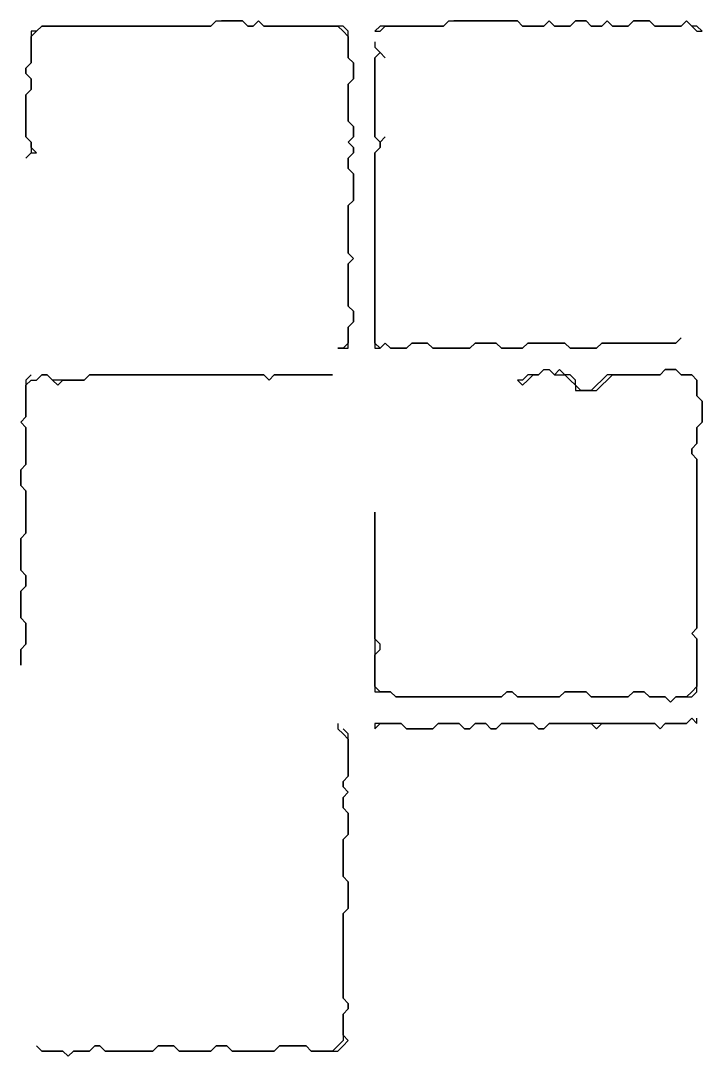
# Model space of a CAD drawing. Header units: metres. Extents: x 0 to 600, y 0 to 400.
# Drawn here: x 219.05 to 238.24, y 122.17 to 151.34 of the extents above; entities that cross this region are included whole.
import ezdxf

# ---------------------------------------------------------------- set-up
doc = ezdxf.new("R2010")
doc.units = ezdxf.units.M

msp = doc.modelspace()

# ---------------------------------------------------------------- linework, layer by layer
for points in [[(224.554, 151.339), (224.405, 151.19), (224.256, 151.19), (224.107, 151.19), (223.958, 151.19), (223.81, 151.19), (223.661, 151.19), (223.512, 151.19), (223.363, 151.19), (223.214, 151.19), (223.065, 151.19), (222.917, 151.19), (222.768, 151.19), (222.619, 151.19), (222.47, 151.19), (222.321, 151.19), (222.173, 151.19), (222.024, 151.19), (221.875, 151.19), (221.726, 151.19), (221.577, 151.19), (221.429, 151.19), (221.28, 151.19), (221.131, 151.19), (220.982, 151.19), (220.833, 151.19), (220.685, 151.19), (220.536, 151.19), (220.387, 151.19), (220.238, 151.19), (220.089, 151.19), (219.94, 151.19), (219.792, 151.19), (219.643, 151.19), (219.494, 151.042), (219.345, 151.042), (219.345, 150.893), (219.345, 150.744), (219.345, 150.595), (219.345, 150.446), (219.345, 150.298), (219.345, 150.149), (219.196, 150), (219.196, 149.851), (219.345, 149.702), (219.345, 149.554), (219.345, 149.405), (219.196, 149.256), (219.196, 149.107), (219.196, 148.958), (219.196, 148.81), (219.196, 148.661), (219.196, 148.512), (219.196, 148.363), (219.196, 148.214), (219.196, 148.065), (219.345, 147.917), (219.345, 147.768), (219.345, 147.619), (219.196, 147.47), (219.345, 147.619), (219.494, 147.619), (219.345, 147.768), (219.345, 147.917), (219.196, 148.065), (219.196, 148.214), (219.196, 148.363), (219.196, 148.512), (219.196, 148.661), (219.196, 148.81), (219.196, 148.958), (219.196, 149.107), (219.196, 149.256), (219.345, 149.405), (219.345, 149.554), (219.345, 149.702), (219.196, 149.851), (219.196, 150), (219.345, 150.149), (219.345, 150.298), (219.345, 150.446), (219.345, 150.595), (219.345, 150.744), (219.345, 150.893), (219.494, 151.042), (219.643, 151.19), (219.792, 151.19), (219.94, 151.19), (220.089, 151.19), (220.238, 151.19), (220.387, 151.19), (220.536, 151.19), (220.685, 151.19), (220.833, 151.19), (220.982, 151.19), (221.131, 151.19), (221.28, 151.19), (221.429, 151.19), (221.577, 151.19), (221.726, 151.19), (221.875, 151.19), (222.024, 151.19), (222.173, 151.19), (222.321, 151.19), (222.47, 151.19), (222.619, 151.19), (222.768, 151.19), (222.917, 151.19), (223.065, 151.19), (223.214, 151.19), (223.363, 151.19), (223.512, 151.19), (223.661, 151.19), (223.81, 151.19), (223.958, 151.19), (224.107, 151.19), (224.256, 151.19), (224.405, 151.19), (224.554, 151.339), (224.702, 151.339), (224.851, 151.339), (225, 151.339), (225.149, 151.339), (225.298, 151.339), (225.446, 151.19), (225.595, 151.19), (225.744, 151.339), (225.893, 151.19), (226.042, 151.19), (226.19, 151.19), (226.339, 151.19), (226.488, 151.19), (226.637, 151.19), (226.786, 151.19), (226.935, 151.19), (227.083, 151.19), (227.232, 151.19), (227.381, 151.19), (227.53, 151.19), (227.679, 151.19), (227.827, 151.19), (227.976, 151.19), (228.125, 151.042), (228.274, 150.893), (228.274, 150.744), (228.274, 150.595), (228.274, 150.446), (228.274, 150.298), (228.423, 150.149), (228.423, 150), (228.423, 149.851), (228.423, 149.702), (228.274, 149.554), (228.274, 149.405), (228.274, 149.256), (228.274, 149.107), (228.274, 148.958), (228.274, 148.81), (228.274, 148.661), (228.274, 148.512), (228.423, 148.363), (228.423, 148.214), (228.423, 148.065), (228.274, 147.917), (228.423, 147.768), (228.423, 147.619), (228.274, 147.47), (228.274, 147.321), (228.274, 147.173), (228.423, 147.024), (228.423, 146.875), (228.423, 146.726), (228.423, 146.577), (228.423, 146.429), (228.423, 146.28), (228.274, 146.131), (228.274, 145.982), (228.274, 145.833), (228.274, 145.685), (228.274, 145.536), (228.274, 145.387), (228.274, 145.238), (228.274, 145.089), (228.274, 144.94), (228.274, 144.792), (228.423, 144.643), (228.274, 144.494), (228.274, 144.345), (228.274, 144.196), (228.274, 144.048), (228.274, 143.899), (228.274, 143.75), (228.274, 143.601), (228.274, 143.452), (228.274, 143.304), (228.423, 143.155), (228.423, 143.006), (228.423, 142.857), (228.274, 142.708), (228.274, 142.56), (228.274, 142.411), (228.274, 142.262), (228.125, 142.113), (227.976, 142.113), (228.125, 142.113), (228.274, 142.113), (228.274, 142.262), (228.274, 142.411), (228.274, 142.56), (228.274, 142.708), (228.423, 142.857), (228.423, 143.006), (228.423, 143.155), (228.274, 143.304), (228.274, 143.452), (228.274, 143.601), (228.274, 143.75), (228.274, 143.899), (228.274, 144.048), (228.274, 144.196), (228.274, 144.345), (228.274, 144.494), (228.423, 144.643), (228.274, 144.792), (228.274, 144.94), (228.274, 145.089), (228.274, 145.238), (228.274, 145.387), (228.274, 145.536), (228.274, 145.685), (228.274, 145.833), (228.274, 145.982), (228.274, 146.131), (228.423, 146.28), (228.423, 146.429), (228.423, 146.577), (228.423, 146.726), (228.423, 146.875), (228.423, 147.024), (228.274, 147.173), (228.274, 147.321), (228.274, 147.47), (228.423, 147.619), (228.423, 147.768), (228.274, 147.917), (228.423, 148.065), (228.423, 148.214), (228.423, 148.363), (228.274, 148.512), (228.274, 148.661), (228.274, 148.81), (228.274, 148.958), (228.274, 149.107), (228.274, 149.256), (228.274, 149.405), (228.274, 149.554), (228.423, 149.702), (228.423, 149.851), (228.423, 150), (228.423, 150.149), (228.274, 150.298), (228.274, 150.446), (228.274, 150.595), (228.274, 150.744), (228.274, 150.893), (228.274, 151.042), (228.125, 151.19), (227.976, 151.19), (227.827, 151.19), (227.679, 151.19), (227.53, 151.19), (227.381, 151.19), (227.232, 151.19), (227.083, 151.19), (226.935, 151.19), (226.786, 151.19), (226.637, 151.19), (226.488, 151.19), (226.339, 151.19), (226.19, 151.19), (226.042, 151.19), (225.893, 151.19), (225.744, 151.339), (225.595, 151.19), (225.446, 151.19), (225.298, 151.339), (225.149, 151.339), (225, 151.339), (224.851, 151.339), (224.702, 151.339)], [(231.101, 151.339), (230.952, 151.19), (230.804, 151.19), (230.655, 151.19), (230.506, 151.19), (230.357, 151.19), (230.208, 151.19), (230.06, 151.19), (229.911, 151.19), (229.762, 151.19), (229.613, 151.19), (229.464, 151.19), (229.315, 151.19), (229.167, 151.19), (229.018, 151.042), (229.167, 151.042), (229.315, 151.19), (229.464, 151.19), (229.613, 151.19), (229.762, 151.19), (229.911, 151.19), (230.06, 151.19), (230.208, 151.19), (230.357, 151.19), (230.506, 151.19), (230.655, 151.19), (230.804, 151.19), (230.952, 151.19), (231.101, 151.339), (231.25, 151.339), (231.399, 151.339), (231.548, 151.339), (231.696, 151.339), (231.845, 151.339), (231.994, 151.339), (232.143, 151.339), (232.292, 151.339), (232.44, 151.339), (232.589, 151.339), (232.738, 151.339), (232.887, 151.339), (233.036, 151.339), (233.185, 151.19), (233.333, 151.19), (233.482, 151.19), (233.631, 151.19), (233.78, 151.19), (233.929, 151.339), (234.077, 151.19), (234.226, 151.19), (234.375, 151.19), (234.524, 151.19), (234.673, 151.339), (234.821, 151.339), (234.97, 151.339), (235.119, 151.19), (235.268, 151.19), (235.417, 151.19), (235.565, 151.339), (235.714, 151.19), (235.863, 151.19), (236.012, 151.19), (236.161, 151.19), (236.31, 151.339), (236.458, 151.339), (236.607, 151.339), (236.756, 151.339), (236.905, 151.19), (237.054, 151.19), (237.202, 151.19), (237.351, 151.19), (237.5, 151.19), (237.649, 151.19), (237.798, 151.339), (237.946, 151.19), (238.095, 151.042), (238.244, 151.042), (238.095, 151.19), (237.946, 151.19), (237.798, 151.339), (237.649, 151.19), (237.5, 151.19), (237.351, 151.19), (237.202, 151.19), (237.054, 151.19), (236.905, 151.19), (236.756, 151.339), (236.607, 151.339), (236.458, 151.339), (236.31, 151.339), (236.161, 151.19), (236.012, 151.19), (235.863, 151.19), (235.714, 151.19), (235.565, 151.339), (235.417, 151.19), (235.268, 151.19), (235.119, 151.19), (234.97, 151.339), (234.821, 151.339), (234.673, 151.339), (234.524, 151.19), (234.375, 151.19), (234.226, 151.19), (234.077, 151.19), (233.929, 151.339), (233.78, 151.19), (233.631, 151.19), (233.482, 151.19), (233.333, 151.19), (233.185, 151.19), (233.036, 151.339), (232.887, 151.339), (232.738, 151.339), (232.589, 151.339), (232.44, 151.339), (232.292, 151.339), (232.143, 151.339), (231.994, 151.339), (231.845, 151.339), (231.696, 151.339), (231.548, 151.339), (231.399, 151.339), (231.25, 151.339)], [(229.018, 150.744), (229.018, 150.595), (229.167, 150.446), (229.018, 150.298), (229.018, 150.149), (229.018, 150), (229.018, 149.851), (229.018, 149.702), (229.018, 149.554), (229.018, 149.405), (229.018, 149.256), (229.018, 149.107), (229.018, 148.958), (229.018, 148.81), (229.018, 148.661), (229.018, 148.512), (229.018, 148.363), (229.018, 148.214), (229.018, 148.065), (229.167, 147.917), (229.167, 147.768), (229.018, 147.619), (229.018, 147.47), (229.018, 147.321), (229.018, 147.173), (229.018, 147.024), (229.018, 146.875), (229.018, 146.726), (229.018, 146.577), (229.018, 146.429), (229.018, 146.28), (229.018, 146.131), (229.018, 145.982), (229.018, 145.833), (229.018, 145.685), (229.018, 145.536), (229.018, 145.387), (229.018, 145.238), (229.018, 145.089), (229.018, 144.94), (229.018, 144.792), (229.018, 144.643), (229.018, 144.494), (229.018, 144.345), (229.018, 144.196), (229.018, 144.048), (229.018, 143.899), (229.018, 143.75), (229.018, 143.601), (229.018, 143.452), (229.018, 143.304), (229.018, 143.155), (229.018, 143.006), (229.018, 142.857), (229.018, 142.708), (229.018, 142.56), (229.018, 142.411), (229.018, 142.262), (229.018, 142.113), (229.167, 142.113), (229.315, 142.262), (229.464, 142.113), (229.613, 142.113), (229.762, 142.113), (229.911, 142.113), (230.06, 142.262), (230.208, 142.262), (230.357, 142.262), (230.506, 142.262), (230.655, 142.113), (230.804, 142.113), (230.952, 142.113), (231.101, 142.113), (231.25, 142.113), (231.399, 142.113), (231.548, 142.113), (231.696, 142.113), (231.845, 142.262), (231.994, 142.262), (232.143, 142.262), (232.292, 142.262), (232.44, 142.262), (232.589, 142.113), (232.738, 142.113), (232.887, 142.113), (233.036, 142.113), (233.185, 142.113), (233.333, 142.262), (233.482, 142.262), (233.631, 142.262), (233.78, 142.262), (233.929, 142.262), (234.077, 142.262), (234.226, 142.262), (234.375, 142.262), (234.524, 142.113), (234.673, 142.113), (234.821, 142.113), (234.97, 142.113), (235.119, 142.113), (235.268, 142.113), (235.417, 142.262), (235.565, 142.262), (235.714, 142.262), (235.863, 142.262), (236.012, 142.262), (236.161, 142.262), (236.31, 142.262), (236.458, 142.262), (236.607, 142.262), (236.756, 142.262), (236.905, 142.262), (237.054, 142.262), (237.202, 142.262), (237.351, 142.262), (237.5, 142.262), (237.649, 142.411), (237.5, 142.262), (237.351, 142.262), (237.202, 142.262), (237.054, 142.262), (236.905, 142.262), (236.756, 142.262), (236.607, 142.262), (236.458, 142.262), (236.31, 142.262), (236.161, 142.262), (236.012, 142.262), (235.863, 142.262), (235.714, 142.262), (235.565, 142.262), (235.417, 142.262), (235.268, 142.113), (235.119, 142.113), (234.97, 142.113), (234.821, 142.113), (234.673, 142.113), (234.524, 142.113), (234.375, 142.262), (234.226, 142.262), (234.077, 142.262), (233.929, 142.262), (233.78, 142.262), (233.631, 142.262), (233.482, 142.262), (233.333, 142.262), (233.185, 142.113), (233.036, 142.113), (232.887, 142.113), (232.738, 142.113), (232.589, 142.113), (232.44, 142.262), (232.292, 142.262), (232.143, 142.262), (231.994, 142.262), (231.845, 142.262), (231.696, 142.113), (231.548, 142.113), (231.399, 142.113), (231.25, 142.113), (231.101, 142.113), (230.952, 142.113), (230.804, 142.113), (230.655, 142.113), (230.506, 142.262), (230.357, 142.262), (230.208, 142.262), (230.06, 142.262), (229.911, 142.113), (229.762, 142.113), (229.613, 142.113), (229.464, 142.113), (229.315, 142.262), (229.167, 142.113), (229.018, 142.262), (229.018, 142.411), (229.018, 142.56), (229.018, 142.708), (229.018, 142.857), (229.018, 143.006), (229.018, 143.155), (229.018, 143.304), (229.018, 143.452), (229.018, 143.601), (229.018, 143.75), (229.018, 143.899), (229.018, 144.048), (229.018, 144.196), (229.018, 144.345), (229.018, 144.494), (229.018, 144.643), (229.018, 144.792), (229.018, 144.94), (229.018, 145.089), (229.018, 145.238), (229.018, 145.387), (229.018, 145.536), (229.018, 145.685), (229.018, 145.833), (229.018, 145.982), (229.018, 146.131), (229.018, 146.28), (229.018, 146.429), (229.018, 146.577), (229.018, 146.726), (229.018, 146.875), (229.018, 147.024), (229.018, 147.173), (229.018, 147.321), (229.018, 147.47), (229.018, 147.619), (229.167, 147.768), (229.167, 147.917), (229.315, 148.065), (229.167, 147.917), (229.018, 148.065), (229.018, 148.214), (229.018, 148.363), (229.018, 148.512), (229.018, 148.661), (229.018, 148.81), (229.018, 148.958), (229.018, 149.107), (229.018, 149.256), (229.018, 149.405), (229.018, 149.554), (229.018, 149.702), (229.018, 149.851), (229.018, 150), (229.018, 150.149), (229.018, 150.298), (229.167, 150.446), (229.315, 150.298), (229.167, 150.446), (229.018, 150.595)], [(233.78, 141.518), (233.631, 141.369), (233.482, 141.369), (233.333, 141.369), (233.185, 141.22), (233.036, 141.22), (233.185, 141.071), (233.333, 141.22), (233.482, 141.369), (233.631, 141.369), (233.78, 141.518), (233.929, 141.518), (234.077, 141.369), (234.226, 141.369), (234.375, 141.369), (234.524, 141.22), (234.673, 141.071), (234.673, 140.923), (234.821, 140.923), (234.97, 140.923), (235.119, 140.923), (235.268, 140.923), (235.417, 141.071), (235.565, 141.22), (235.714, 141.369), (235.863, 141.369), (236.012, 141.369), (236.161, 141.369), (236.31, 141.369), (236.458, 141.369), (236.607, 141.369), (236.756, 141.369), (236.905, 141.369), (237.054, 141.369), (237.202, 141.518), (237.351, 141.518), (237.5, 141.518), (237.649, 141.369), (237.798, 141.369), (237.946, 141.369), (238.095, 141.22), (238.095, 141.071), (238.095, 140.923), (238.095, 140.774), (238.244, 140.625), (238.244, 140.476), (238.244, 140.327), (238.244, 140.179), (238.244, 140.03), (238.095, 139.881), (238.095, 139.732), (238.095, 139.583), (238.095, 139.435), (237.946, 139.286), (237.946, 139.137), (238.095, 138.988), (238.095, 138.839), (238.095, 138.69), (238.095, 138.542), (238.095, 138.393), (238.095, 138.244), (238.095, 138.095), (238.095, 137.946), (238.095, 137.798), (238.095, 137.649), (238.095, 137.5), (238.095, 137.351), (238.095, 137.202), (238.095, 137.054), (238.095, 136.905), (238.095, 136.756), (238.095, 136.607), (238.095, 136.458), (238.095, 136.31), (238.095, 136.161), (238.095, 136.012), (238.095, 135.863), (238.095, 135.714), (238.095, 135.565), (238.095, 135.417), (238.095, 135.268), (238.095, 135.119), (238.095, 134.97), (238.095, 134.821), (238.095, 134.673), (238.095, 134.524), (238.095, 134.375), (238.095, 134.226), (237.946, 134.077), (238.095, 133.929), (238.095, 133.78), (238.095, 133.631), (238.095, 133.482), (238.095, 133.333), (238.095, 133.185), (238.095, 133.036), (238.095, 132.887), (238.095, 132.738), (238.095, 132.589), (237.946, 132.44), (237.798, 132.292), (237.649, 132.292), (237.5, 132.292), (237.351, 132.143), (237.202, 132.292), (237.054, 132.292), (236.905, 132.292), (236.756, 132.292), (236.607, 132.44), (236.458, 132.44), (236.31, 132.44), (236.161, 132.292), (236.012, 132.292), (235.863, 132.292), (235.714, 132.292), (235.565, 132.292), (235.417, 132.292), (235.268, 132.292), (235.119, 132.292), (234.97, 132.44), (234.821, 132.44), (234.673, 132.44), (234.524, 132.44), (234.375, 132.44), (234.226, 132.292), (234.077, 132.292), (233.929, 132.292), (233.78, 132.292), (233.631, 132.292), (233.482, 132.292), (233.333, 132.292), (233.185, 132.292), (233.036, 132.292), (232.887, 132.44), (232.738, 132.44), (232.589, 132.292), (232.44, 132.292), (232.292, 132.292), (232.143, 132.292), (231.994, 132.292), (231.845, 132.292), (231.696, 132.292), (231.548, 132.292), (231.399, 132.292), (231.25, 132.292), (231.101, 132.292), (230.952, 132.292), (230.804, 132.292), (230.655, 132.292), (230.506, 132.292), (230.357, 132.292), (230.208, 132.292), (230.06, 132.292), (229.911, 132.292), (229.762, 132.292), (229.613, 132.292), (229.464, 132.44), (229.315, 132.44), (229.167, 132.44), (229.018, 132.589), (229.018, 132.738), (229.018, 132.887), (229.018, 133.036), (229.018, 133.185), (229.018, 133.333), (229.018, 133.482), (229.167, 133.631), (229.167, 133.78), (229.018, 133.929), (229.018, 134.077), (229.018, 134.226), (229.018, 134.375), (229.018, 134.524), (229.018, 134.673), (229.018, 134.821), (229.018, 134.97), (229.018, 135.119), (229.018, 135.268), (229.018, 135.417), (229.018, 135.565), (229.018, 135.714), (229.018, 135.863), (229.018, 136.012), (229.018, 136.161), (229.018, 136.31), (229.018, 136.458), (229.018, 136.607), (229.018, 136.756), (229.018, 136.905), (229.018, 137.054), (229.018, 137.202), (229.018, 137.351), (229.018, 137.5), (229.018, 137.351), (229.018, 137.202), (229.018, 137.054), (229.018, 136.905), (229.018, 136.756), (229.018, 136.607), (229.018, 136.458), (229.018, 136.31), (229.018, 136.161), (229.018, 136.012), (229.018, 135.863), (229.018, 135.714), (229.018, 135.565), (229.018, 135.417), (229.018, 135.268), (229.018, 135.119), (229.018, 134.97), (229.018, 134.821), (229.018, 134.673), (229.018, 134.524), (229.018, 134.375), (229.018, 134.226), (229.018, 134.077), (229.018, 133.929), (229.018, 133.78), (229.018, 133.631), (229.018, 133.482), (229.018, 133.333), (229.018, 133.185), (229.018, 133.036), (229.018, 132.887), (229.018, 132.738), (229.018, 132.589), (229.018, 132.44), (229.167, 132.44), (229.315, 132.44), (229.464, 132.44), (229.613, 132.292), (229.762, 132.292), (229.911, 132.292), (230.06, 132.292), (230.208, 132.292), (230.357, 132.292), (230.506, 132.292), (230.655, 132.292), (230.804, 132.292), (230.952, 132.292), (231.101, 132.292), (231.25, 132.292), (231.399, 132.292), (231.548, 132.292), (231.696, 132.292), (231.845, 132.292), (231.994, 132.292), (232.143, 132.292), (232.292, 132.292), (232.44, 132.292), (232.589, 132.292), (232.738, 132.44), (232.887, 132.44), (233.036, 132.292), (233.185, 132.292), (233.333, 132.292), (233.482, 132.292), (233.631, 132.292), (233.78, 132.292), (233.929, 132.292), (234.077, 132.292), (234.226, 132.292), (234.375, 132.44), (234.524, 132.44), (234.673, 132.44), (234.821, 132.44), (234.97, 132.44), (235.119, 132.292), (235.268, 132.292), (235.417, 132.292), (235.565, 132.292), (235.714, 132.292), (235.863, 132.292), (236.012, 132.292), (236.161, 132.292), (236.31, 132.44), (236.458, 132.44), (236.607, 132.44), (236.756, 132.292), (236.905, 132.292), (237.054, 132.292), (237.202, 132.292), (237.351, 132.143), (237.5, 132.292), (237.649, 132.292), (237.798, 132.292), (237.946, 132.292), (238.095, 132.44), (238.095, 132.589), (238.095, 132.738), (238.095, 132.887), (238.095, 133.036), (238.095, 133.185), (238.095, 133.333), (238.095, 133.482), (238.095, 133.631), (238.095, 133.78), (238.095, 133.929), (237.946, 134.077), (238.095, 134.226), (238.095, 134.375), (238.095, 134.524), (238.095, 134.673), (238.095, 134.821), (238.095, 134.97), (238.095, 135.119), (238.095, 135.268), (238.095, 135.417), (238.095, 135.565), (238.095, 135.714), (238.095, 135.863), (238.095, 136.012), (238.095, 136.161), (238.095, 136.31), (238.095, 136.458), (238.095, 136.607), (238.095, 136.756), (238.095, 136.905), (238.095, 137.054), (238.095, 137.202), (238.095, 137.351), (238.095, 137.5), (238.095, 137.649), (238.095, 137.798), (238.095, 137.946), (238.095, 138.095), (238.095, 138.244), (238.095, 138.393), (238.095, 138.542), (238.095, 138.69), (238.095, 138.839), (238.095, 138.988), (237.946, 139.137), (237.946, 139.286), (238.095, 139.435), (238.095, 139.583), (238.095, 139.732), (238.095, 139.881), (238.244, 140.03), (238.244, 140.179), (238.244, 140.327), (238.244, 140.476), (238.244, 140.625), (238.095, 140.774), (238.095, 140.923), (238.095, 141.071), (238.095, 141.22), (237.946, 141.369), (237.798, 141.369), (237.649, 141.369), (237.5, 141.518), (237.351, 141.518), (237.202, 141.518), (237.054, 141.369), (236.905, 141.369), (236.756, 141.369), (236.607, 141.369), (236.458, 141.369), (236.31, 141.369), (236.161, 141.369), (236.012, 141.369), (235.863, 141.369), (235.714, 141.369), (235.565, 141.369), (235.417, 141.22), (235.268, 141.071), (235.119, 140.923), (234.97, 140.923), (234.821, 140.923), (234.673, 141.071), (234.673, 141.22), (234.524, 141.369), (234.375, 141.369), (234.226, 141.518), (234.077, 141.369), (233.929, 141.518)], [(219.345, 141.369), (219.196, 141.22), (219.196, 141.071), (219.196, 140.923), (219.196, 140.774), (219.196, 140.625), (219.196, 140.476), (219.196, 140.327), (219.196, 140.179), (219.048, 140.03), (219.196, 139.881), (219.196, 139.732), (219.196, 139.583), (219.196, 139.435), (219.196, 139.286), (219.196, 139.137), (219.196, 138.988), (219.196, 138.839), (219.048, 138.69), (219.048, 138.542), (219.048, 138.393), (219.048, 138.244), (219.196, 138.095), (219.196, 137.946), (219.196, 137.798), (219.196, 137.649), (219.196, 137.5), (219.196, 137.351), (219.196, 137.202), (219.196, 137.054), (219.196, 136.905), (219.048, 136.756), (219.048, 136.607), (219.048, 136.458), (219.048, 136.31), (219.048, 136.161), (219.048, 136.012), (219.048, 135.863), (219.196, 135.714), (219.196, 135.565), (219.196, 135.417), (219.048, 135.268), (219.048, 135.119), (219.048, 134.97), (219.048, 134.821), (219.048, 134.673), (219.048, 134.524), (219.196, 134.375), (219.196, 134.226), (219.196, 134.077), (219.196, 133.929), (219.196, 133.78), (219.048, 133.631), (219.048, 133.482), (219.048, 133.333), (219.048, 133.185), (219.048, 133.333), (219.048, 133.482), (219.048, 133.631), (219.196, 133.78), (219.196, 133.929), (219.196, 134.077), (219.196, 134.226), (219.196, 134.375), (219.048, 134.524), (219.048, 134.673), (219.048, 134.821), (219.048, 134.97), (219.048, 135.119), (219.048, 135.268), (219.196, 135.417), (219.196, 135.565), (219.196, 135.714), (219.048, 135.863), (219.048, 136.012), (219.048, 136.161), (219.048, 136.31), (219.048, 136.458), (219.048, 136.607), (219.048, 136.756), (219.196, 136.905), (219.196, 137.054), (219.196, 137.202), (219.196, 137.351), (219.196, 137.5), (219.196, 137.649), (219.196, 137.798), (219.196, 137.946), (219.196, 138.095), (219.048, 138.244), (219.048, 138.393), (219.048, 138.542), (219.048, 138.69), (219.196, 138.839), (219.196, 138.988), (219.196, 139.137), (219.196, 139.286), (219.196, 139.435), (219.196, 139.583), (219.196, 139.732), (219.196, 139.881), (219.048, 140.03), (219.196, 140.179), (219.196, 140.327), (219.196, 140.476), (219.196, 140.625), (219.196, 140.774), (219.196, 140.923), (219.196, 141.071), (219.345, 141.22), (219.494, 141.22), (219.643, 141.369), (219.792, 141.369), (219.94, 141.22), (220.089, 141.071), (220.238, 141.22), (220.387, 141.22), (220.536, 141.22), (220.685, 141.22), (220.833, 141.22), (220.982, 141.369), (221.131, 141.369), (221.28, 141.369), (221.429, 141.369), (221.577, 141.369), (221.726, 141.369), (221.875, 141.369), (222.024, 141.369), (222.173, 141.369), (222.321, 141.369), (222.47, 141.369), (222.619, 141.369), (222.768, 141.369), (222.917, 141.369), (223.065, 141.369), (223.214, 141.369), (223.363, 141.369), (223.512, 141.369), (223.661, 141.369), (223.81, 141.369), (223.958, 141.369), (224.107, 141.369), (224.256, 141.369), (224.405, 141.369), (224.554, 141.369), (224.702, 141.369), (224.851, 141.369), (225, 141.369), (225.149, 141.369), (225.298, 141.369), (225.446, 141.369), (225.595, 141.369), (225.744, 141.369), (225.893, 141.369), (226.042, 141.22), (226.19, 141.369), (226.339, 141.369), (226.488, 141.369), (226.637, 141.369), (226.786, 141.369), (226.935, 141.369), (227.083, 141.369), (227.232, 141.369), (227.381, 141.369), (227.53, 141.369), (227.679, 141.369), (227.827, 141.369), (227.679, 141.369), (227.53, 141.369), (227.381, 141.369), (227.232, 141.369), (227.083, 141.369), (226.935, 141.369), (226.786, 141.369), (226.637, 141.369), (226.488, 141.369), (226.339, 141.369), (226.19, 141.369), (226.042, 141.22), (225.893, 141.369), (225.744, 141.369), (225.595, 141.369), (225.446, 141.369), (225.298, 141.369), (225.149, 141.369), (225, 141.369), (224.851, 141.369), (224.702, 141.369), (224.554, 141.369), (224.405, 141.369), (224.256, 141.369), (224.107, 141.369), (223.958, 141.369), (223.81, 141.369), (223.661, 141.369), (223.512, 141.369), (223.363, 141.369), (223.214, 141.369), (223.065, 141.369), (222.917, 141.369), (222.768, 141.369), (222.619, 141.369), (222.47, 141.369), (222.321, 141.369), (222.173, 141.369), (222.024, 141.369), (221.875, 141.369), (221.726, 141.369), (221.577, 141.369), (221.429, 141.369), (221.28, 141.369), (221.131, 141.369), (220.982, 141.369), (220.833, 141.22), (220.685, 141.22), (220.536, 141.22), (220.387, 141.22), (220.238, 141.22), (220.089, 141.22), (219.94, 141.22), (219.792, 141.369), (219.643, 141.369), (219.494, 141.22)], [(227.976, 131.548), (227.976, 131.399), (228.125, 131.25), (228.274, 131.101), (228.274, 130.952), (228.274, 130.804), (228.274, 130.655), (228.274, 130.506), (228.274, 130.357), (228.274, 130.208), (228.274, 130.06), (228.125, 129.911), (228.125, 129.762), (228.274, 129.613), (228.125, 129.464), (228.125, 129.315), (228.125, 129.167), (228.274, 129.018), (228.274, 128.869), (228.274, 128.72), (228.274, 128.571), (228.274, 128.423), (228.125, 128.274), (228.125, 128.125), (228.125, 127.976), (228.125, 127.827), (228.125, 127.679), (228.125, 127.53), (228.125, 127.381), (228.125, 127.232), (228.274, 127.083), (228.274, 126.935), (228.274, 126.786), (228.274, 126.637), (228.274, 126.488), (228.274, 126.339), (228.125, 126.19), (228.125, 126.042), (228.125, 125.893), (228.125, 125.744), (228.125, 125.595), (228.125, 125.446), (228.125, 125.298), (228.125, 125.149), (228.125, 125), (228.125, 124.851), (228.125, 124.702), (228.125, 124.554), (228.125, 124.405), (228.125, 124.256), (228.125, 124.107), (228.125, 123.958), (228.125, 123.81), (228.274, 123.661), (228.274, 123.512), (228.125, 123.363), (228.125, 123.214), (228.125, 123.065), (228.125, 122.917), (228.125, 122.768), (228.125, 122.619), (227.976, 122.47), (227.827, 122.321), (227.679, 122.321), (227.53, 122.321), (227.381, 122.321), (227.232, 122.321), (227.083, 122.47), (226.935, 122.47), (226.786, 122.47), (226.637, 122.47), (226.488, 122.47), (226.339, 122.47), (226.19, 122.321), (226.042, 122.321), (225.893, 122.321), (225.744, 122.321), (225.595, 122.321), (225.446, 122.321), (225.298, 122.321), (225.149, 122.321), (225, 122.321), (224.851, 122.47), (224.702, 122.47), (224.554, 122.47), (224.405, 122.321), (224.256, 122.321), (224.107, 122.321), (223.958, 122.321), (223.81, 122.321), (223.661, 122.321), (223.512, 122.321), (223.363, 122.47), (223.214, 122.47), (223.065, 122.47), (222.917, 122.47), (222.768, 122.321), (222.619, 122.321), (222.47, 122.321), (222.321, 122.321), (222.173, 122.321), (222.024, 122.321), (221.875, 122.321), (221.726, 122.321), (221.577, 122.321), (221.429, 122.321), (221.28, 122.47), (221.131, 122.47), (220.982, 122.321), (220.833, 122.321), (220.685, 122.321), (220.536, 122.321), (220.387, 122.173), (220.238, 122.321), (220.089, 122.321), (219.94, 122.321), (219.792, 122.321), (219.643, 122.321), (219.494, 122.47), (219.643, 122.321), (219.792, 122.321), (219.94, 122.321), (220.089, 122.321), (220.238, 122.321), (220.387, 122.173), (220.536, 122.321), (220.685, 122.321), (220.833, 122.321), (220.982, 122.321), (221.131, 122.47), (221.28, 122.47), (221.429, 122.321), (221.577, 122.321), (221.726, 122.321), (221.875, 122.321), (222.024, 122.321), (222.173, 122.321), (222.321, 122.321), (222.47, 122.321), (222.619, 122.321), (222.768, 122.321), (222.917, 122.47), (223.065, 122.47), (223.214, 122.47), (223.363, 122.47), (223.512, 122.321), (223.661, 122.321), (223.81, 122.321), (223.958, 122.321), (224.107, 122.321), (224.256, 122.321), (224.405, 122.321), (224.554, 122.47), (224.702, 122.47), (224.851, 122.47), (225, 122.321), (225.149, 122.321), (225.298, 122.321), (225.446, 122.321), (225.595, 122.321), (225.744, 122.321), (225.893, 122.321), (226.042, 122.321), (226.19, 122.321), (226.339, 122.47), (226.488, 122.47), (226.637, 122.47), (226.786, 122.47), (226.935, 122.47), (227.083, 122.47), (227.232, 122.321), (227.381, 122.321), (227.53, 122.321), (227.679, 122.321), (227.827, 122.321), (227.976, 122.321), (228.125, 122.47), (228.274, 122.619), (228.125, 122.768), (228.125, 122.917), (228.125, 123.065), (228.125, 123.214), (228.125, 123.363), (228.274, 123.512), (228.274, 123.661), (228.125, 123.81), (228.125, 123.958), (228.125, 124.107), (228.125, 124.256), (228.125, 124.405), (228.125, 124.554), (228.125, 124.702), (228.125, 124.851), (228.125, 125), (228.125, 125.149), (228.125, 125.298), (228.125, 125.446), (228.125, 125.595), (228.125, 125.744), (228.125, 125.893), (228.125, 126.042), (228.125, 126.19), (228.274, 126.339), (228.274, 126.488), (228.274, 126.637), (228.274, 126.786), (228.274, 126.935), (228.274, 127.083), (228.125, 127.232), (228.125, 127.381), (228.125, 127.53), (228.125, 127.679), (228.125, 127.827), (228.125, 127.976), (228.125, 128.125), (228.125, 128.274), (228.274, 128.423), (228.274, 128.571), (228.274, 128.72), (228.274, 128.869), (228.274, 129.018), (228.125, 129.167), (228.125, 129.315), (228.125, 129.464), (228.274, 129.613), (228.125, 129.762), (228.125, 129.911), (228.274, 130.06), (228.274, 130.208), (228.274, 130.357), (228.274, 130.506), (228.274, 130.655), (228.274, 130.804), (228.274, 130.952), (228.274, 131.101), (228.274, 131.25), (228.125, 131.399)], [(237.946, 131.696), (237.798, 131.548), (237.649, 131.548), (237.5, 131.548), (237.351, 131.548), (237.202, 131.548), (237.054, 131.399), (236.905, 131.548), (236.756, 131.548), (236.607, 131.548), (236.458, 131.548), (236.31, 131.548), (236.161, 131.548), (236.012, 131.548), (235.863, 131.548), (235.714, 131.548), (235.565, 131.548), (235.417, 131.548), (235.268, 131.548), (235.119, 131.548), (234.97, 131.548), (234.821, 131.548), (234.673, 131.548), (234.524, 131.548), (234.375, 131.548), (234.226, 131.548), (234.077, 131.548), (233.929, 131.548), (233.78, 131.399), (233.631, 131.399), (233.482, 131.548), (233.333, 131.548), (233.185, 131.548), (233.036, 131.548), (232.887, 131.548), (232.738, 131.548), (232.589, 131.548), (232.44, 131.399), (232.292, 131.399), (232.143, 131.548), (231.994, 131.548), (231.845, 131.548), (231.696, 131.399), (231.548, 131.399), (231.399, 131.548), (231.25, 131.548), (231.101, 131.548), (230.952, 131.548), (230.804, 131.548), (230.655, 131.399), (230.506, 131.399), (230.357, 131.399), (230.208, 131.399), (230.06, 131.399), (229.911, 131.399), (229.762, 131.548), (229.613, 131.548), (229.464, 131.548), (229.315, 131.548), (229.167, 131.548), (229.018, 131.548), (229.018, 131.399), (229.167, 131.548), (229.315, 131.548), (229.464, 131.548), (229.613, 131.548), (229.762, 131.548), (229.911, 131.399), (230.06, 131.399), (230.208, 131.399), (230.357, 131.399), (230.506, 131.399), (230.655, 131.399), (230.804, 131.548), (230.952, 131.548), (231.101, 131.548), (231.25, 131.548), (231.399, 131.548), (231.548, 131.399), (231.696, 131.399), (231.845, 131.548), (231.994, 131.548), (232.143, 131.548), (232.292, 131.399), (232.44, 131.399), (232.589, 131.548), (232.738, 131.548), (232.887, 131.548), (233.036, 131.548), (233.185, 131.548), (233.333, 131.548), (233.482, 131.548), (233.631, 131.399), (233.78, 131.399), (233.929, 131.548), (234.077, 131.548), (234.226, 131.548), (234.375, 131.548), (234.524, 131.548), (234.673, 131.548), (234.821, 131.548), (234.97, 131.548), (235.119, 131.548), (235.268, 131.399), (235.417, 131.548), (235.565, 131.548), (235.714, 131.548), (235.863, 131.548), (236.012, 131.548), (236.161, 131.548), (236.31, 131.548), (236.458, 131.548), (236.607, 131.548), (236.756, 131.548), (236.905, 131.548), (237.054, 131.399), (237.202, 131.548), (237.351, 131.548), (237.5, 131.548), (237.649, 131.548), (237.798, 131.548), (237.946, 131.696), (238.095, 131.548), (238.095, 131.696)]]:
    msp.add_lwpolyline(points)

doc.saveas('drawing.dxf')
